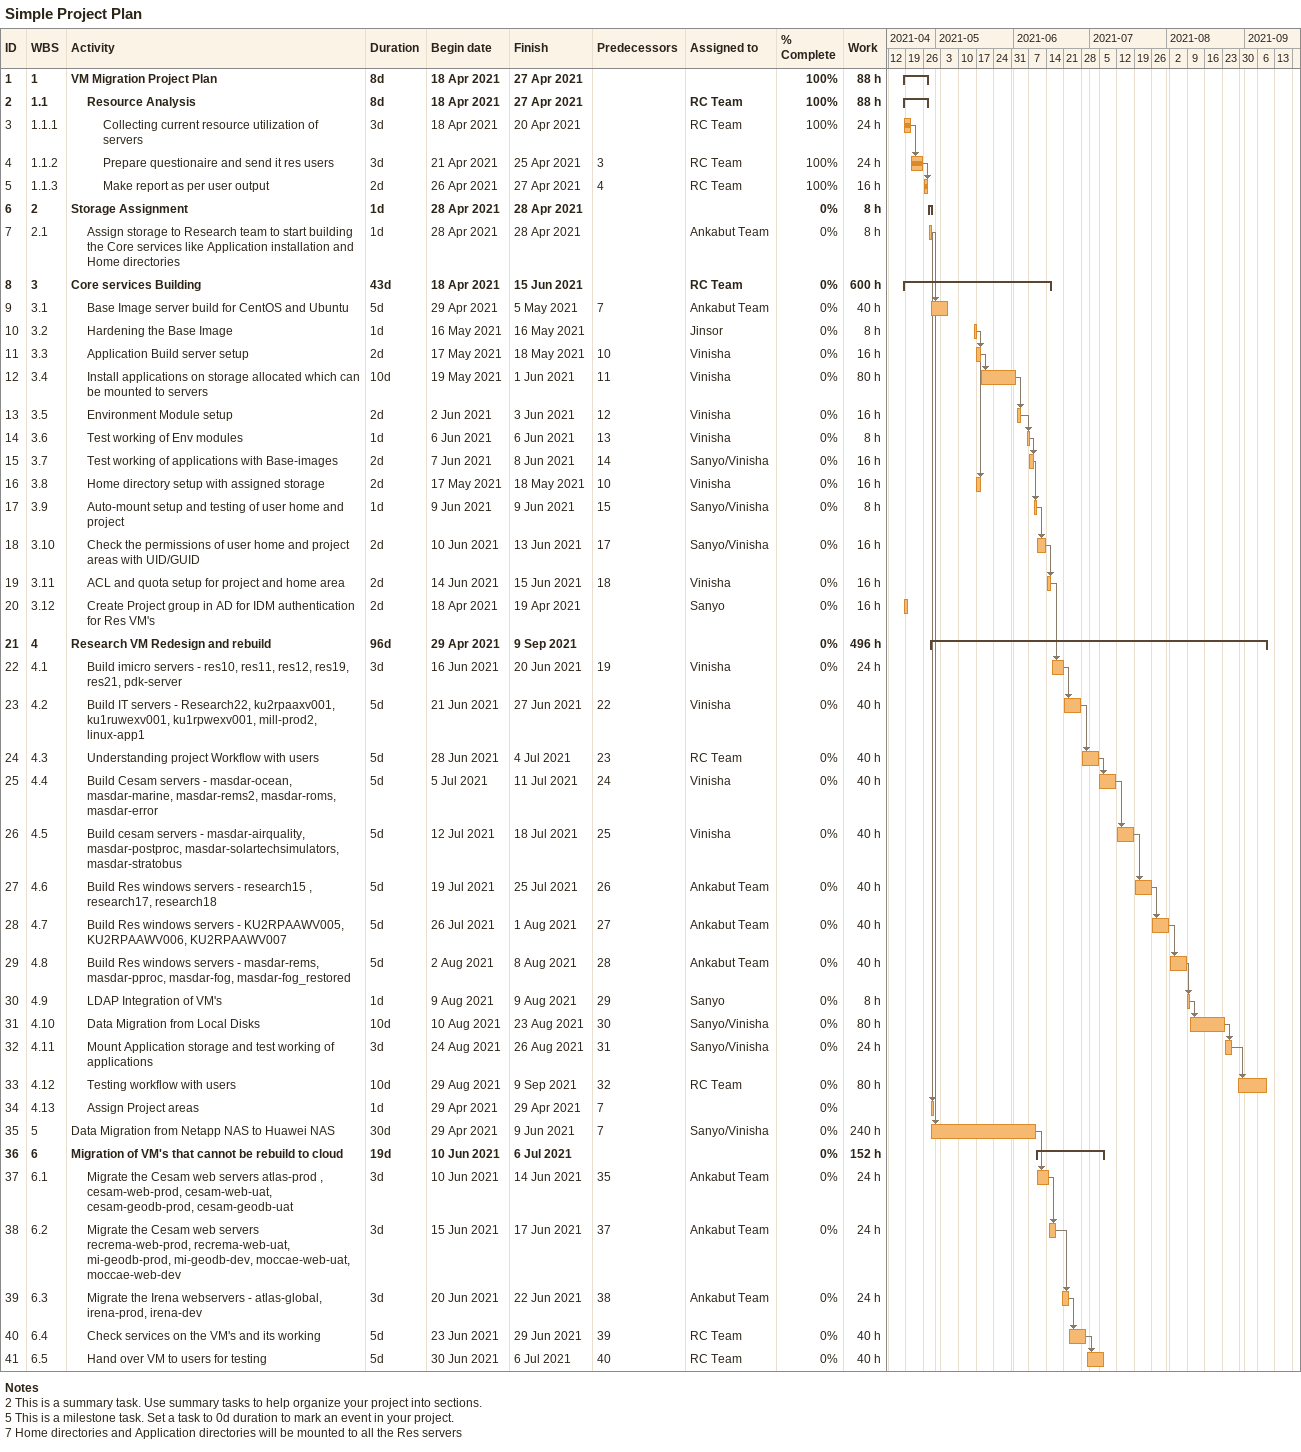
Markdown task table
Simple Project Plan

| ID | WBS | Task | Duration | Start | Finish | Predecessors | Resources | % complete | Work (h) |
|---|---|---|---|---|---|---|---|---|---|
| 1 | 1 | **VM Migration Project Plan** | 8d | 2021-04-18 | 2021-04-27 |  |  | 100 | 88 |
| 2 | 1.1 | **Resource Analysis** | 8d | 2021-04-18 | 2021-04-27 |  | RC Team | 100 | 88 |
| 3 | 1.1.1 | Collecting current resource utilization of servers | 3d | 2021-04-18 | 2021-04-20 |  | RC Team | 100 | 24 |
| 4 | 1.1.2 | Prepare questionaire and send it res users | 3d | 2021-04-21 | 2021-04-25 | 3 | RC Team | 100 | 24 |
| 5 | 1.1.3 | Make report as per user output | 2d | 2021-04-26 | 2021-04-27 | 4 | RC Team | 100 | 16 |
| 6 | 2 | **Storage Assignment** | 1d | 2021-04-28 | 2021-04-28 |  |  | 0 | 8 |
| 7 | 2.1 | Assign storage to Research team to start building the Core services like Application installation and Home directories | 1d | 2021-04-28 | 2021-04-28 |  | Ankabut Team | 0 | 8 |
| 8 | 3 | **Core services Building** | 43d | 2021-04-18 | 2021-06-15 |  | RC Team | 0 | 600 |
| 9 | 3.1 | Base Image server build for CentOS and Ubuntu | 5d | 2021-04-29 | 2021-05-05 | 7 | Ankabut Team | 0 | 40 |
| 10 | 3.2 | Hardening the Base Image | 1d | 2021-05-16 | 2021-05-16 |  | Jinsor | 0 | 8 |
| 11 | 3.3 | Application Build server setup | 2d | 2021-05-17 | 2021-05-18 | 10 | Vinisha | 0 | 16 |
| 12 | 3.4 | Install applications on storage allocated which can be mounted to servers | 10d | 2021-05-19 | 2021-06-01 | 11 | Vinisha | 0 | 80 |
| 13 | 3.5 | Environment Module setup | 2d | 2021-06-02 | 2021-06-03 | 12 | Vinisha | 0 | 16 |
| 14 | 3.6 | Test working of Env modules | 1d | 2021-06-06 | 2021-06-06 | 13 | Vinisha | 0 | 8 |
| 15 | 3.7 | Test working of applications with Base-images | 2d | 2021-06-07 | 2021-06-08 | 14 | Sanyo/Vinisha | 0 | 16 |
| 16 | 3.8 | Home directory setup with assigned storage | 2d | 2021-05-17 | 2021-05-18 | 10 | Vinisha | 0 | 16 |
| 17 | 3.9 | Auto-mount setup and testing of user home and project | 1d | 2021-06-09 | 2021-06-09 | 15 | Sanyo/Vinisha | 0 | 8 |
| 18 | 3.10 | Check the permissions of user home and project areas with UID/GUID | 2d | 2021-06-10 | 2021-06-13 | 17 | Sanyo/Vinisha | 0 | 16 |
| 19 | 3.11 | ACL and quota setup for project and home area | 2d | 2021-06-14 | 2021-06-15 | 18 | Vinisha | 0 | 16 |
| 20 | 3.12 | Create Project group in AD for IDM authentication for Res VM's | 2d | 2021-04-18 | 2021-04-19 |  | Sanyo | 0 | 16 |
| 21 | 4 | **Research VM Redesign and rebuild** | 96d | 2021-04-29 | 2021-09-09 |  |  | 0 | 496 |
| 22 | 4.1 | Build imicro servers - res10, res11, res12, res19, res21, pdk-server | 3d | 2021-06-16 | 2021-06-20 | 19 | Vinisha | 0 | 24 |
| 23 | 4.2 | Build IT servers - Research22, ku2rpaaxv001, ku1ruwexv001, ku1rpwexv001, mill-prod2, linux-app1 | 5d | 2021-06-21 | 2021-06-27 | 22 | Vinisha | 0 | 40 |
| 24 | 4.3 | Understanding project Workflow with users | 5d | 2021-06-28 | 2021-07-04 | 23 | RC Team | 0 | 40 |
| 25 | 4.4 | Build Cesam servers - masdar-ocean, masdar-marine, masdar-rems2, masdar-roms, masdar-error | 5d | 2021-07-05 | 2021-07-11 | 24 | Vinisha | 0 | 40 |
| 26 | 4.5 | Build cesam servers - masdar-airquality, masdar-postproc, masdar-solartechsimulators, masdar-stratobus | 5d | 2021-07-12 | 2021-07-18 | 25 | Vinisha | 0 | 40 |
| 27 | 4.6 | Build Res windows servers - research15 , research17, research18 | 5d | 2021-07-19 | 2021-07-25 | 26 | Ankabut Team | 0 | 40 |
| 28 | 4.7 | Build Res windows servers - KU2RPAAWV005, KU2RPAAWV006, KU2RPAAWV007 | 5d | 2021-07-26 | 2021-08-01 | 27 | Ankabut Team | 0 | 40 |
| 29 | 4.8 | Build Res windows servers - masdar-rems, masdar-pproc, masdar-fog, masdar-fog_restored | 5d | 2021-08-02 | 2021-08-08 | 28 | Ankabut Team | 0 | 40 |
| 30 | 4.9 | LDAP Integration of VM's | 1d | 2021-08-09 | 2021-08-09 | 29 | Sanyo | 0 | 8 |
| 31 | 4.10 | Data Migration from Local Disks | 10d | 2021-08-10 | 2021-08-23 | 30 | Sanyo/Vinisha | 0 | 80 |
| 32 | 4.11 | Mount Application storage and test working of applications | 3d | 2021-08-24 | 2021-08-26 | 31 | Sanyo/Vinisha | 0 | 24 |
| 33 | 4.12 | Testing workflow with users | 10d | 2021-08-29 | 2021-09-09 | 32 | RC Team | 0 | 80 |
| 34 | 4.13 | Assign Project areas | 1d | 2021-04-29 | 2021-04-29 | 7 |  | 0 |  |
| 35 | 5 | Data Migration from Netapp NAS to Huawei NAS | 30d | 2021-04-29 | 2021-06-09 | 7 | Sanyo/Vinisha | 0 | 240 |
| 36 | 6 | **Migration of VM's that cannot be rebuild to cloud** | 19d | 2021-06-10 | 2021-07-06 |  |  | 0 | 152 |
| 37 | 6.1 | Migrate the Cesam web servers atlas-prod , cesam-web-prod, cesam-web-uat, cesam-geodb-prod, cesam-geodb-uat | 3d | 2021-06-10 | 2021-06-14 | 35 | Ankabut Team | 0 | 24 |
| 38 | 6.2 | Migrate the Cesam web servers recrema-web-prod, recrema-web-uat, mi-geodb-prod, mi-geodb-dev, moccae-web-uat, moccae-web-dev | 3d | 2021-06-15 | 2021-06-17 | 37 | Ankabut Team | 0 | 24 |
| 39 | 6.3 | Migrate the Irena webservers - atlas-global, irena-prod, irena-dev | 3d | 2021-06-20 | 2021-06-22 | 38 | Ankabut Team | 0 | 24 |
| 40 | 6.4 | Check services on the VM's and its working | 5d | 2021-06-23 | 2021-06-29 | 39 | RC Team | 0 | 40 |
| 41 | 6.5 | Hand over VM to users for testing | 5d | 2021-06-30 | 2021-07-06 | 40 | RC Team | 0 | 40 |

Notes
- 2: This is a summary task. Use summary tasks to help organize your project into sections.
- 5: This is a milestone task. Set a task to 0d duration to mark an event in your project.
- 7: Home directories and Application directories will be mounted to all the Res servers
